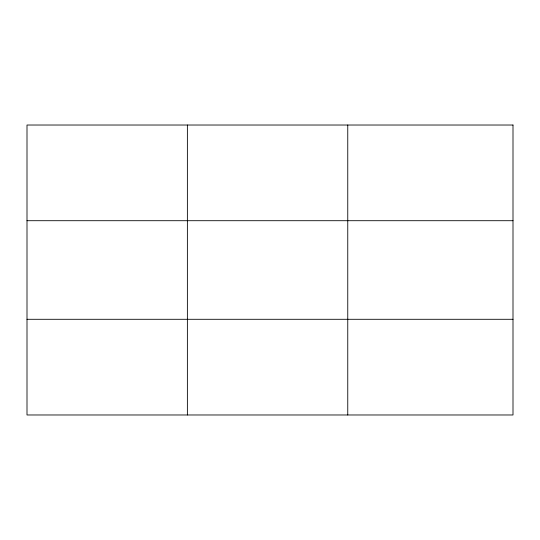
<?xml version="1.0" encoding="UTF-8"?>
<svg xmlns="http://www.w3.org/2000/svg" width="540" height="540" viewBox="0 0 540 540"><rect width="100%" height="100%" fill="white"/><g stroke="black" fill="none" stroke-linecap="round" stroke-linejoin="round"><path stroke-width="0.81" d="M187.38 414.976L187.38 125.024M347.76 414.976L347.76 125.024M27 220.705L513 220.705M27 319.295L513 319.295M513 125.024L27 125.024L27 414.976L513 414.976L513 125.024"/></g></svg>
